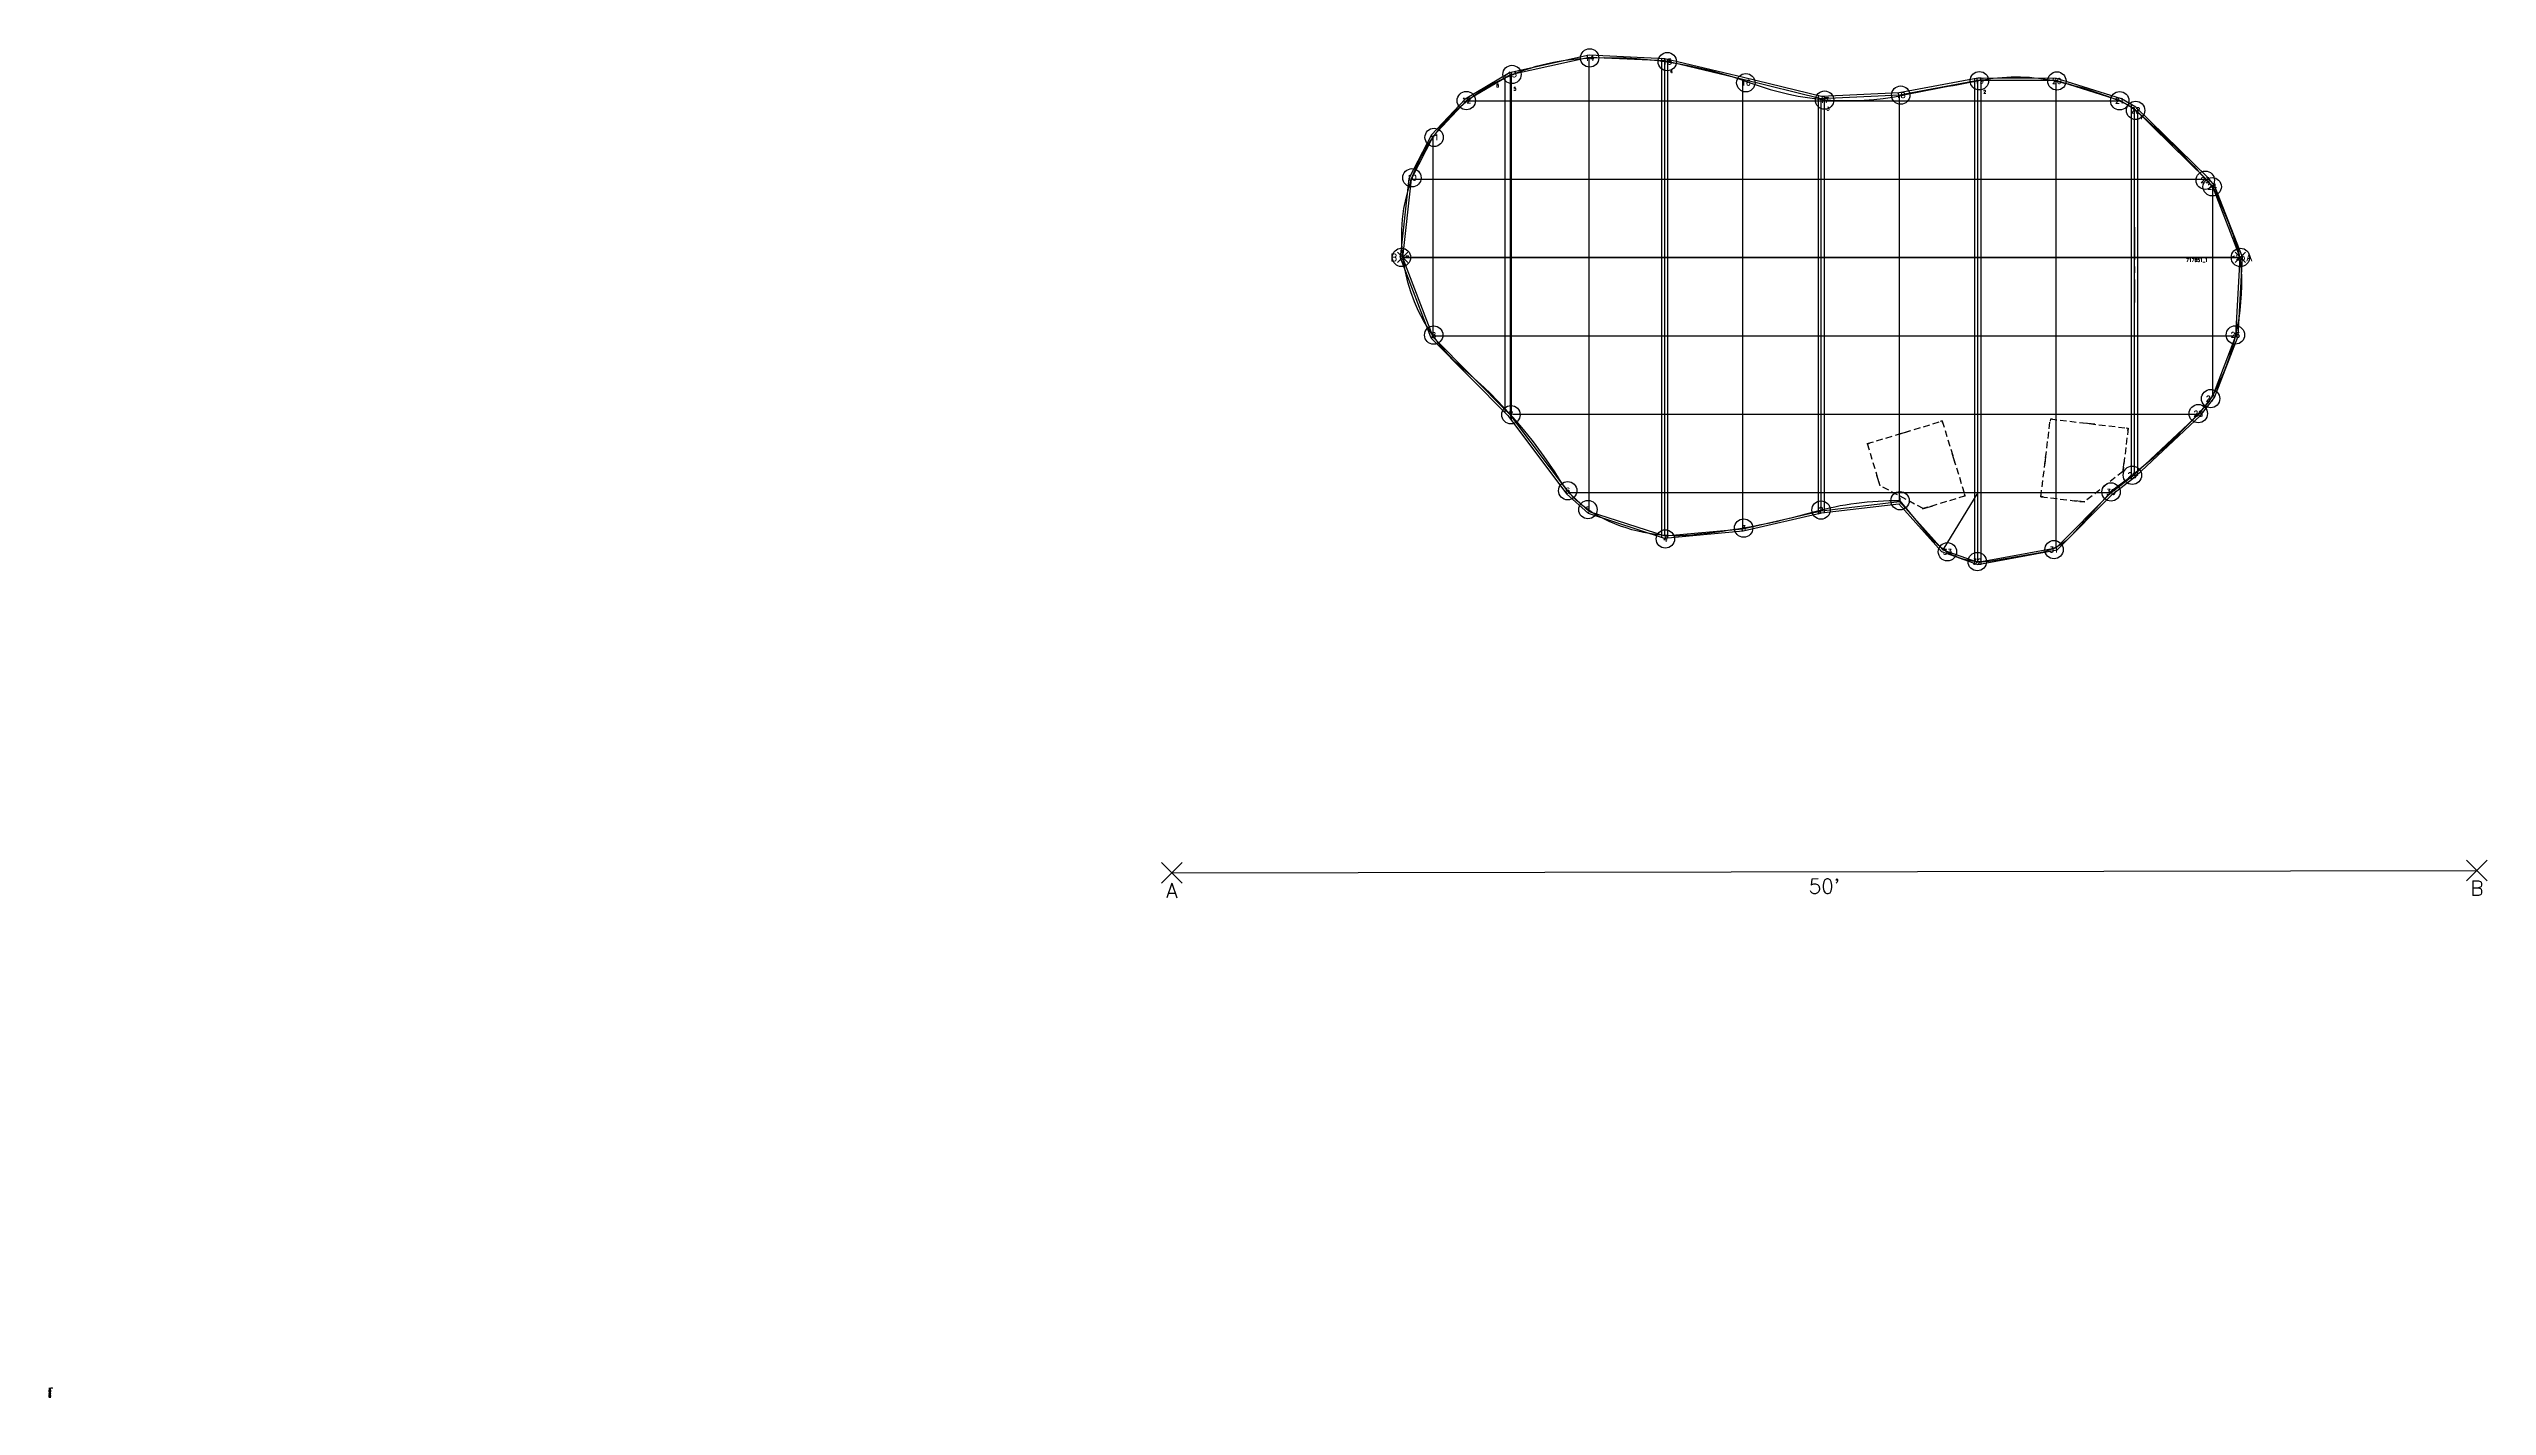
# Model space of a CAD drawing. Header units: inches. Extents: x 1 to 1122, y 0 to 624.
import ezdxf
from ezdxf.enums import TextEntityAlignment as Align

# ---------------------------------------------------------------- set-up
doc = ezdxf.new("R2010")
doc.units = ezdxf.units.IN
doc.header["$LTSCALE"] = 12
doc.header["$MEASUREMENT"] = 0
doc.linetypes.add('CENTER', pattern=[2, 1.25, -0.25, 0.25, -0.25])
doc.linetypes.add('HIDDEN', pattern=[0.375, 0.25, -0.125])
doc.layers.get('0').update_dxf_attribs({"linetype": 'CONTINUOUS'})
for name, color, linetype in [('AB_POINT_LIST', 2, 'CONTINUOUS'), ('AB_POINT_MARKER', 2, 'CONTINUOUS'), ('AB_REFERENCE_LINE', 7, 'CONTINUOUS'), ('ALIGNMENT_LINE', 2, 'CONTINUOUS'), ('ALIGNMENT_LINE_MARK', 180, 'CONTINUOUS'), ('CONSTRUCTION_MARK', 200, 'CONTINUOUS'), ('COVER_FULLNESS', 3, 'CONTINUOUS'), ('COVER_HEM', 5, 'CONTINUOUS'), ('CROSS_WEBS_DIAG', 251, 'CONTINUOUS'), ('CROSS_WEBS_HORIZ', 251, 'CONTINUOUS'), ('CROSS_WEBS_VERT', 251, 'CONTINUOUS'), ('CUT_PANELS-1', 252, 'CONTINUOUS'), ('CUT_PANELS-2', 252, 'CONTINUOUS'), ('CUT_PANELS-3', 252, 'CONTINUOUS'), ('CUT_PANELS-4', 252, 'CONTINUOUS'), ('CUT_PANELS-5', 252, 'CONTINUOUS'), ('CUT_PANELS-6', 252, 'CONTINUOUS'), ('PANEL_CENTER', 50, 'CENTER'), ('PANEL_NUMBER_MARK', 2, 'CONTINUOUS'), ('POOL_OUTLINE', 4, 'CONTINUOUS'), ('STANDARD_PATCH', 30, 'HIDDEN'), ('STANDARD_PATCH_MARK', 200, 'CONTINUOUS')]:
    doc.layers.add(name, color=color, linetype=linetype)
doc.styles.get("Standard").update_dxf_attribs({"font": 'ROMANS'})
doc.styles.add('TITLEBLOCK1', font='ROMANS')

# ---------------------------------------------------------------- blocks, each defined once
blk = doc.blocks.new('APOINT')
for p, q in [((-0.066, -0.066), (0.066, 0.066)), ((-0.066, 0.066), (0.066, -0.066))]:
    blk.add_line(p, q)
blk.add_text('A', height=0.0938).set_placement((0, -0.113), align=Align.MIDDLE)
blk = doc.blocks.new('BPOINT')
for p, q in [((-0.066, -0.066), (0.066, 0.066)), ((-0.066, 0.066), (0.066, -0.066))]:
    blk.add_line(p, q)
blk.add_text('B', height=0.0938).set_placement((0, -0.113), align=Align.MIDDLE)
blk = doc.blocks.new('abline')
blk.add_attdef('AB_LINE_LENGTH', text='', height=0.09375).set_placement((0, -0.09375), align=Align.MIDDLE)
blk = doc.blocks.new('AB1')
for p, q in [((2, 2), (2, 0)), ((7, 2), (7, 0)), ((14, 2), (14, 0)), ((19, 2), (19, 0))]:
    blk.add_line(p, q)
at = {"const_width": 0.0938}
blk.add_lwpolyline([(24, 0), (0, 0), (0, 2), (24, 2)], close=True, dxfattribs=at)
blk.add_lwpolyline([(12, 2), (12, 0)], dxfattribs=at)
at = {"style": 'TITLEBLOCK1'}
for s, p in [('#', (1, 1)), ('A & B DISTANCES AS ENTERED', (12, 2)), ('A', (5, 1)), ('B', (10, 1)), ('#', (13, 1)), ('A', (17, 1)), ('B', (22, 1))]:
    blk.add_text(s, height=0.75, dxfattribs=at).set_placement(p, align=Align.MIDDLE)
blk = doc.blocks.new('abpoint')
blk.add_line((0, 0), (0, 0))
blk.add_circle((0, 0), 0.0586)
blk.add_attdef('POINT_NUMBER', text='', height=0.0352).set_placement((0, 0), align=Align.MIDDLE)
blk = doc.blocks.new('AB2')
for p, q in [((1, 0), (0, 0)), ((0.2, 0), (0.2, -0.1)), ((0.6, 0), (0.6, -0.1)), ((0, -0.1), (1, -0.1))]:
    blk.add_line(p, q)
at = {"const_width": 0.00781}
for points in [[(0, 0), (0, -0.1)], [(1, 0), (1, -0.1)]]:
    blk.add_lwpolyline(points, dxfattribs=at)
for tag, p in [('NUMBER', (0.1, -0.1)), ('A_LENGTH', (0.4, -0.1)), ('B_LENGTH', (0.8, -0.1))]:
    blk.add_attdef(tag, text='', height=0.0469).set_placement(p, align=Align.MIDDLE)
blk = doc.blocks.new('ALIGNR')
for p, q in [((-0.066, -0.066), (0.066, 0.066)), ((-0.066, 0.066), (0.066, -0.066))]:
    blk.add_line(p, q)
blk.add_text('A', height=0.0938).set_placement((0.113, 0), align=Align.MIDDLE)
blk = doc.blocks.new('ALIGNL')
for p, q in [((-0.066, -0.066), (0.066, 0.066)), ((-0.066, 0.066), (0.066, -0.066))]:
    blk.add_line(p, q)
blk.add_text('B', height=0.0938).set_placement((-0.113, 0), align=Align.MIDDLE)
blk = doc.blocks.new('PATCH30B')
for p, q in [((17, 25.5), (2.8, 11.3)), ((17, 25.5), (42.4, 0)), ((2.8, -11.3), (2.8, 11.3)), ((42.4, 0), (17, -25.5)), ((17, -25.5), (2.8, -11.3))]:
    blk.add_line(p, q)

msp = doc.modelspace()

# ---------------------------------------------------------------- linework, layer by layer
at = {"layer": 'AB_POINT_LIST', "const_width": 0.0156}
msp.add_lwpolyline([(1, 8.5), (1, 0), (3, 0), (3, 8.5)], close=True, dxfattribs=at)
at = {"layer": 'AB_REFERENCE_LINE'}
msp.add_line((517.3, 245.1), (1117.3, 246.2), dxfattribs=at)
at = {"layer": 'ALIGNMENT_LINE'}
msp.add_line((1008.6, 528), (623.4, 528), dxfattribs=at)
at = {"layer": 'ALIGNMENT_LINE_MARK'}
for p, q in [((623.9, 528), (626.1, 528)), ((1008.1, 528), (1005.9, 528))]:
    msp.add_line(p, q, dxfattribs=at)
at = {"layer": 'CONSTRUCTION_MARK'}
for p, q in [((941.6, 451.3), (936.6, 451.9)), ((851.7, 446.8), (856.5, 448.3)), ((877.5, 433.3), (876, 438)), ((918.8, 433.1), (919.3, 438.1)), ((843, 423), (841.5, 427.8)), ((954.5, 429.1), (955.1, 434)), ((937, 415.6), (932.1, 416.2)), ((862.4, 412.5), (867.2, 413.9))]:
    msp.add_line(p, q, dxfattribs=at)
at = {"layer": 'COVER_FULLNESS'}
msp.add_lwpolyline([(815.9, 411.6), (851.9, 415.9), (871.8, 393.6), (887.9, 387.9), (923.9, 394.5), (949.1, 420), (959.9, 428.3), (989.4, 456), (995.9, 464.2), (1006.5, 492), (1008.5, 528), (995.9, 560.5), (992.9, 564), (959.9, 596.3), (953.5, 600), (923.9, 609.3), (887.9, 609.4), (851.9, 602.6), (815.9, 600.9), (779.9, 609.8), (743.9, 618.3), (709.2, 619.9), (673, 611.9), (652.7, 600), (637.5, 583.8), (627.3, 564), (623.4, 528), (637.1, 492), (637.5, 491.4), (672.5, 456), (673, 455.4), (699.6, 420), (709.2, 411.3), (743.9, 400), (779.9, 403.3)], close=True, dxfattribs=at)
at = {"layer": 'COVER_HEM'}
msp.add_lwpolyline([(816, 410.6), (851.5, 414.8), (871.2, 392.8), (887.8, 386.8), (924.4, 393.6), (949.8, 419.2), (960.5, 427.5), (990.2, 455.3), (996.7, 463.7), (1007.5, 491.8), (1009.5, 528.2), (996.7, 561), (993.6, 564.7), (960.5, 597.1), (953.9, 600.9), (924, 610.3), (887.8, 610.4), (851.7, 603.6), (816, 601.9), (780.1, 610.7), (744, 619.3), (709.2, 621), (672.6, 612.9), (652.1, 600.8), (636.7, 584.4), (626.3, 564.3), (622.3, 527.9), (636.2, 491.5), (636.7, 490.8), (671.8, 455.3), (672.2, 454.8), (698.8, 419.3), (708.7, 410.5), (743.7, 399), (780, 402.3)], close=True, dxfattribs=at)
at = {"layer": 'CROSS_WEBS_DIAG'}
msp.add_line((887.9, 420), (871.8, 393.6), dxfattribs=at)
at = {"layer": 'CROSS_WEBS_HORIZ', "linetype": 'Continuous'}
for p, q in [((652.7, 600), (953.5, 600)), ((627.3, 564), (992.9, 564)), ((623.4, 528), (1008.5, 528)), ((637.1, 492), (1006.5, 492)), ((674, 456), (989.4, 456)), ((699.6, 420), (949.1, 420))]:
    msp.add_line(p, q, dxfattribs=at)
at = {"layer": 'CROSS_WEBS_VERT', "linetype": 'Continuous'}
for p, q in [((709.2, 411.3), (709.2, 619.9)), ((743.9, 400), (743.9, 618.3)), ((673, 455.4), (673, 611.9)), ((779.9, 403.3), (779.9, 609.8)), ((887.9, 387.9), (887.9, 609.4)), ((923.9, 394.5), (923.9, 609.3)), ((815.9, 411.6), (815.9, 600.9)), ((851.9, 415.9), (851.9, 602.6)), ((959.9, 428.3), (959.9, 596.3)), ((637.5, 491.4), (637.5, 583.8)), ((995.9, 464.2), (995.9, 560.5))]:
    msp.add_line(p, q, dxfattribs=at)
at = {"layer": 'CUT_PANELS-1'}
msp.add_lwpolyline([(1009.5, 528.2), (996.7, 561), (993.6, 564.7), (960.5, 597.1), (958.4, 598.3), (958.4, 425.9), (960.5, 427.5), (990.2, 455.3), (996.7, 463.7), (1007.5, 491.8)], close=True, dxfattribs=at)
at = {"layer": 'CUT_PANELS-2'}
msp.add_lwpolyline([(961.4, 596.2), (960.5, 597.1), (953.9, 600.9), (924, 610.3), (887.8, 610.4), (886.4, 610.1), (886.4, 387.4), (887.8, 386.8), (924.4, 393.6), (949.8, 419.2), (960.5, 427.5), (961.4, 428.3)], close=True, dxfattribs=at)
at = {"layer": 'CUT_PANELS-3'}
msp.add_lwpolyline([(889.4, 610.4), (887.8, 610.4), (851.7, 603.6), (816, 601.9), (814.4, 602.3), (814.4, 410.2), (816, 410.6), (851.5, 414.8), (871.2, 392.8), (887.8, 386.8), (889.4, 387.1)], close=True, dxfattribs=at)
at = {"layer": 'CUT_PANELS-4'}
msp.add_lwpolyline([(817.4, 602), (816, 601.9), (780.1, 610.7), (744, 619.3), (742.4, 619.4), (742.4, 399.4), (743.7, 399), (780, 402.3), (816, 410.6), (817.4, 410.7)], close=True, dxfattribs=at)
at = {"layer": 'CUT_PANELS-5'}
msp.add_lwpolyline([(745.4, 619), (744, 619.3), (709.2, 621), (672.6, 612.9), (670.4, 611.5), (670.4, 456.7), (671.8, 455.3), (672.2, 454.8), (698.8, 419.3), (708.7, 410.5), (743.7, 399), (745.4, 399.1)], close=True, dxfattribs=at)
at = {"layer": 'CUT_PANELS-6'}
msp.add_lwpolyline([(673.4, 613), (672.6, 612.9), (652.1, 600.8), (636.7, 584.4), (626.3, 564.3), (622.3, 527.9), (636.2, 491.5), (636.7, 490.8), (671.8, 455.3), (672.2, 454.8), (673.4, 453.3)], close=True, dxfattribs=at)
at = {"layer": 'PANEL_CENTER'}
msp.add_line((959.9, 541.9), (959.9, 507.3), dxfattribs=at)
at = {"layer": 'POOL_OUTLINE'}
msp.add_lwpolyline([(995.1, 561, -0.06989), (997.2, 557.9, -0.02749), (1006.6, 534.2, -0.067863), (1008.9, 522.3, -0.138104), (996, 464.9, -0.058343), (991.7, 458.9, -0.053493), (949.1, 420.4), (931.1, 400.4, -0.166928), (916.5, 392.3), (895.1, 388.5, -0.269615), (866.3, 399.1), (852.1, 416.1, 0.072765), (812.3, 410.9, -0.045336), (756.3, 400.4, -0.149191), (713.4, 409.1, -0.129335), (695.6, 425.9, 0.078495), (651.4, 476.6, -0.528222), (664.6, 607.6, -0.110276), (706.3, 619.5, -0.104008), (784.1, 608, 0.138763), (853, 602.5, -0.005191), (890.7, 609.7, -0.097905), (924.1, 609, -0.044199), (952.7, 600.1, -0.080564), (961.4, 594.7, -0.036283)], format="xyb", close=True, dxfattribs=at)
at = {"layer": 'STANDARD_PATCH_MARK'}
for p, q in [((871.5, 452.9), (870.6, 452.6)), ((871.8, 451.9), (871.5, 452.9)), ((921.2, 453.7), (921.1, 452.7)), ((922.2, 453.6), (921.2, 453.7)), ((957, 449.4), (956, 449.5)), ((956.9, 448.4), (957, 449.4)), ((837.1, 442.4), (838, 442.7)), ((837.4, 441.5), (837.1, 442.4)), ((881, 418.1), (882, 418.4)), ((882, 418.4), (881.7, 419.4)), ((916.9, 418), (917, 419)), ((917.9, 417.9), (916.9, 418))]:
    msp.add_line(p, q, dxfattribs=at)

# ---------------------------------------------------------------- block references
at = {"layer": 'AB_POINT_LIST', "xscale": 0.08333333333333333, "yscale": 0.08333333333333333, "zscale": 0.08333333333333333}
msp.add_blockref('AB1', (1, 8.2), dxfattribs=at)
at = {"layer": 'AB_POINT_LIST'}
for p, values in [((1, 8.2), {'NUMBER': '1', 'A_LENGTH': '31\'-4"', 'B_LENGTH': '26\'-3"'}), ((1, 8.1), {'NUMBER': '2', 'A_LENGTH': '28\'-6"', 'B_LENGTH': '28\'-8"'}), ((1, 8), {'NUMBER': '3', 'A_LENGTH': '25\'-7"', 'B_LENGTH': "31'"}), ((1, 7.9), {'NUMBER': '4', 'A_LENGTH': '22\'-10"', 'B_LENGTH': '33\'-7"'}), ((1, 7.8), {'NUMBER': '5', 'A_LENGTH': '21\'-2"', 'B_LENGTH': '36\'-9"'}), ((1, 7.6), {'NUMBER': '6', 'A_LENGTH': '21\'-1"', 'B_LENGTH': '37\'-9"'}), ((1, 7.5), {'NUMBER': '7', 'A_LENGTH': '21\'-10"', 'B_LENGTH': '40\'-11"'}), ((1, 7.4), {'NUMBER': '8', 'A_LENGTH': '22\'-11"', 'B_LENGTH': '44\'-11"'}), ((1, 7.2), {'NUMBER': '9', 'A_LENGTH': '25\'-2"', 'B_LENGTH': '47\'-5"'}), ((1, 7.1), {'NUMBER': '10', 'A_LENGTH': '28\'-2"', 'B_LENGTH': '48\'-8"'}), ((1, 7), {'NUMBER': '11', 'A_LENGTH': '29\'-11"', 'B_LENGTH': '48\'-10"'}), ((1, 6.9), {'NUMBER': '12', 'A_LENGTH': '31\'-8"', 'B_LENGTH': '48\'-8"'}), ((1, 6.8), {'NUMBER': '13', 'A_LENGTH': '33\'-3"', 'B_LENGTH': '47\'-11"'}), ((1, 6.6), {'NUMBER': '14', 'A_LENGTH': '35\'-1"', 'B_LENGTH': '46\'-1"'}), ((1, 6.5), {'NUMBER': '15', 'A_LENGTH': '36\'-5"', 'B_LENGTH': '43\'-10"'}), ((1, 6.4), {'NUMBER': '16', 'A_LENGTH': '37\'-5"', 'B_LENGTH': '41\'-2"'}), ((1, 6.2), {'NUMBER': '17', 'A_LENGTH': '38\'-9"', 'B_LENGTH': '38\'-8"'}), ((1, 6.1), {'NUMBER': '18', 'A_LENGTH': '40\'-10"', 'B_LENGTH': "37'"}), ((1, 6), {'NUMBER': '19', 'A_LENGTH': '43\'-4"', 'B_LENGTH': '35\'-9"'}), ((1, 5.9), {'NUMBER': '20', 'A_LENGTH': '45\'-6"', 'B_LENGTH': '34\'-3"'}), ((1, 5.8), {'NUMBER': '21', 'A_LENGTH': '46\'-10"', 'B_LENGTH': '32\'-6"'}), ((1, 5.6), {'NUMBER': '22', 'A_LENGTH': '47\'-1"', 'B_LENGTH': '31\'-11"'}), ((1, 5.5), {'NUMBER': '23', 'A_LENGTH': '47\'-8"', 'B_LENGTH': '28\'-5"'}), ((1, 5.4), {'NUMBER': '24', 'A_LENGTH': '47\'-9"', 'B_LENGTH': '28\'-1"'}), ((1, 5.2), {'NUMBER': '25', 'A_LENGTH': '47\'-3"', 'B_LENGTH': '25\'-2"'}), ((1, 5.1), {'NUMBER': '26', 'A_LENGTH': '45\'-8"', 'B_LENGTH': '22\'-6"'}), ((1, 5), {'NUMBER': '27', 'A_LENGTH': '43\'-9"', 'B_LENGTH': '20\'-9"'}), ((1, 4.9), {'NUMBER': '28', 'A_LENGTH': '43\'-1"', 'B_LENGTH': '20\'-6"'}), ((1, 4.8), {'NUMBER': '29', 'A_LENGTH': '39\'-10"', 'B_LENGTH': '20\'-1"'}), ((1, 4.6), {'NUMBER': '30', 'A_LENGTH': '38\'-10"', 'B_LENGTH': '20\'-2"'}), ((1, 4.5), {'NUMBER': '31', 'A_LENGTH': "36'", 'B_LENGTH': '20\'-4"'}), ((1, 4.4), {'NUMBER': '32', 'A_LENGTH': '33\'-1"', 'B_LENGTH': '22\'-6"'}), ((1, 4.2), {'NUMBER': '33', 'A_LENGTH': '32\'-2"', 'B_LENGTH': '23\'-8"'})]:
    msp.add_blockref('AB2', p, dxfattribs=at).add_auto_attribs(values)
at = {"layer": 'AB_POINT_MARKER', "xscale": 72, "yscale": 72, "zscale": 72, "rotation": 0.1067326559407892}
for p, values in [((709.4, 619.7), {'POINT_NUMBER': '14'}), ((745.1, 618), {'POINT_NUMBER': '15'}), ((673.7, 612.1), {'POINT_NUMBER': '13'}), ((781.2, 608.3), {'POINT_NUMBER': '16'}), ((852.4, 602.6), {'POINT_NUMBER': '18'}), ((888.6, 609.2), {'POINT_NUMBER': '19'}), ((924.2, 609.1), {'POINT_NUMBER': '20'}), ((652.7, 600.1), {'POINT_NUMBER': '12'}), ((817.4, 600.3), {'POINT_NUMBER': '17'}), ((953.1, 600), {'POINT_NUMBER': '21'}), ((960.4, 595.6), {'POINT_NUMBER': '22'}), ((637.9, 583.2), {'POINT_NUMBER': '11'}), ((627.7, 564.6), {'POINT_NUMBER': '10'}), ((992.4, 563.5), {'POINT_NUMBER': '23'}), ((995.6, 560.5), {'POINT_NUMBER': '24'}), ((622.9, 528), {'POINT_NUMBER': '9'}), ((1008.6, 528), {'POINT_NUMBER': '25'}), ((637.7, 492.3), {'POINT_NUMBER': '8'}), ((1006.3, 492.4), {'POINT_NUMBER': '26'}), ((673.2, 455.7), {'POINT_NUMBER': '7'}), ((989.2, 456.2), {'POINT_NUMBER': '28'}), ((994.9, 463.1), {'POINT_NUMBER': '27'}), ((958.9, 427.9), {'POINT_NUMBER': '29'}), ((699.3, 420.8), {'POINT_NUMBER': '6'}), ((708.6, 412.1), {'POINT_NUMBER': '5'}), ((815.8, 411.9), {'POINT_NUMBER': '2'}), ((852.1, 416.2), {'POINT_NUMBER': '1'}), ((949.1, 420.2), {'POINT_NUMBER': '30'}), ((780.2, 403.6), {'POINT_NUMBER': '3'}), ((744.2, 398.6), {'POINT_NUMBER': '4'}), ((873.9, 392.7), {'POINT_NUMBER': '33'}), ((887.6, 388.2), {'POINT_NUMBER': '32'}), ((922.9, 393.7), {'POINT_NUMBER': '31'})]:
    msp.add_blockref('abpoint', p, dxfattribs=at).add_auto_attribs(values)
at = {"layer": 'AB_REFERENCE_LINE', "xscale": 72, "yscale": 72, "zscale": 72, "rotation": 0.1067326559407892}
for name, p in [('APOINT', (517.3, 245.1)), ('BPOINT', (1117.3, 246.2))]:
    msp.add_blockref(name, p, dxfattribs=at)
msp.add_blockref('abline', (817.3, 245.7), dxfattribs=at).add_auto_attribs({'AB_LINE_LENGTH': "50'"})
at = {"layer": 'ALIGNMENT_LINE', "xscale": 36, "yscale": 36, "zscale": 36}
for name, p in [('ALIGNL', (623.4, 528)), ('ALIGNR', (1008.6, 528))]:
    msp.add_blockref(name, p, dxfattribs=at)
at = {"layer": 'STANDARD_PATCH'}
for p, rotation in [((851.5, 415.4), 61.89028242344177), ((947.4, 420.4), 128.1331513412382)]:
    msp.add_blockref('PATCH30B', p, dxfattribs=dict(at, rotation=rotation))

# ---------------------------------------------------------------- texts
at = {"layer": 'ALIGNMENT_LINE_MARK'}
for s, p in [('B', (626.1, 528)), ('A', (1005.9, 528))]:
    msp.add_text(s, height=1, rotation=90, dxfattribs=at).set_placement(p)
at = {"layer": 'PANEL_NUMBER_MARK'}
for s, p in [('6', (666.4, 607)), ('5', (674.4, 605.5)), ('4', (746.4, 613.4)), ('3', (818.4, 596.3)), ('2', (890.4, 604.1)), ('1', (962.4, 592.3))]:
    msp.add_text(s, height=1.5, dxfattribs=at).set_placement(p, align=Align.MIDDLE_LEFT)
msp.add_text('717651_1', height=1.5, dxfattribs=at).set_placement((983.6, 526))

doc.saveas('drawing.dxf')
